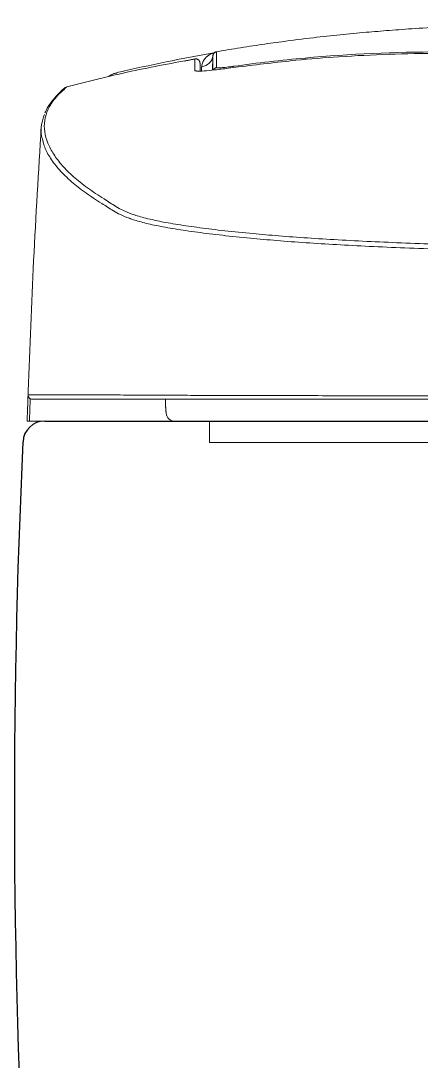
# Model space of a CAD drawing. Extents: x 2963 to 9049, y -570 to 1982.
# Drawn here: x 4300.6 to 4392.7, y 34.5 to 274 of the extents above; entities that cross this region are included whole.
import ezdxf

# ---------------------------------------------------------------- set-up
doc = ezdxf.new("R2010")
doc.units = 0
doc.header["$LTSCALE"] = 20
doc.header["$MEASUREMENT"] = 0
doc.layers.get('0').update_dxf_attribs({"linetype": 'CONTINUOUS'})
doc.layers.add('00_COMPONENTS', color=7, linetype='CONTINUOUS')

msp = doc.modelspace()

# ---------------------------------------------------------------- linework, layer by layer
at = {"color": 7, "linetype": 'Continuous', "lineweight": 15}
for p, q in [((4327.77, 181.87), (4327.77, 181.82)), ((4327.79, 181.87), (4327.79, 181.82)), ((4328.47, 181.87), (4328.47, 181.82)), ((4329.03, 181.87), (4329.03, 181.82)), ((4336.01, 181.78), (4345.05, 181.78)), ((4343.97, 180.87), (4343.97, 181.78)), ((4345.05, 181.78), (4366.09, 181.78)), ((4366.09, 181.78), (4379.38, 181.78)), ((4379.38, 181.78), (4405.7, 181.78)), ((4381.31, 176.87), (4379.32, 176.87)), ((4381.31, 176.87), (4379.32, 176.87)), ((4397.24, 176.87), (4381.31, 176.87)), ((4397.24, 176.87), (4381.31, 176.87))]:
    msp.add_line(p, q, dxfattribs=at)
at = {"color": 7, "linetype": 'Continuous', "lineweight": 15, "flags": 128}
msp.add_lwpolyline([(4366.04, 265.06), (4366.03, 265.14), (4366.03, 265.24), (4366.02, 265.31), (4366.01, 265.37), (4366.01, 265.39)], dxfattribs=at)
at = {"color": 7, "linetype": 'Continuous', "lineweight": 15}
for centre, radius, start, end in [((4342.05, 266.16), 2.74, 273.0442, 354.4422), ((4340.81, 264.2), 1, 359.9996, 100.2223), ((4347.76, 262.92), 1.86, 8.4167, 17.3652), ((4340.81, 261.48), 1, 62.5928, 99.479), ((4345.78, 262.19), 1, 98.5905, 153.9239), ((4303.23, 187.82), 1, 178.0463, 269.9997), ((4336.01, 183.78), 2, 185, 270)]:
    msp.add_arc(centre, radius, start, end, dxfattribs=at)
for points, knots in [([(4501.31, 273.95), (4497.57, 273.95), (4490.4, 273.95), (4480.11, 273.93), (4470.74, 273.9), (4462.31, 273.87), (4454.92, 273.84), (4448.53, 273.8), (4443.13, 273.77), (4438.53, 273.74), (4434.68, 273.71), (4430.19, 273.66), (4424.68, 273.57), (4418.12, 273.41), (4411.57, 273.2), (4405.08, 272.94), (4398.32, 272.61), (4391.71, 272.21), (4385.58, 271.77), (4379.85, 271.3), (4373.97, 270.74), (4367.57, 270.04), (4361.33, 269.26), (4355.28, 268.4), (4350.76, 267.7), (4347.49, 267.17), (4346.1, 266.93), (4345.58, 266.84)], [0, 0, 0, 0, 0.070455, 0.135104, 0.193948, 0.246989, 0.29423, 0.333385, 0.367403, 0.396306, 0.420078, 0.440185, 0.481122, 0.524531, 0.565128, 0.607203, 0.650633, 0.698182, 0.737901, 0.773078, 0.812433, 0.853317, 0.901758, 0.935931, 0.972857, 0.989809, 1, 1, 1, 1]), ([(4345.39, 266.64), (4342.05, 266.04), (4335.03, 264.76), (4327.46, 263.11), (4323.22, 262.13), (4322.63, 262)], [0, 0, 0, 0, 0.43844, 0.920898, 1, 1, 1, 1]), ([(4342.2, 263.42), (4342.2, 263.44), (4342.23, 263.82), (4342.42, 264.51), (4343.05, 265.49), (4343.95, 266.25), (4344.74, 266.45), (4345.06, 266.53)], [0, 0, 0, 0, 0.010605, 0.218097, 0.430239, 0.775199, 1, 1, 1, 1]), ([(4344.78, 265.89), (4344.75, 265), (4344.71, 264.05), (4344.67, 262.68), (4344.66, 262.6)], [0, 0, 0, 0, 0.942286, 1, 1, 1, 1]), ([(4344.82, 266.03), (4344.8, 266), (4344.78, 265.96), (4344.78, 265.9), (4344.78, 265.89)], [0, 0, 0, 0, 0.911054, 1, 1, 1, 1]), ([(4344.78, 262.62), (4344.78, 263), (4344.78, 263.91), (4344.78, 265.03), (4344.78, 265.73), (4344.78, 265.83), (4344.78, 265.87)], [0, 0, 0, 0, 0.239214, 0.560531, 0.790541, 1, 1, 1, 1]), ([(4344.84, 266.2), (4344.84, 266.18), (4344.81, 266.11), (4344.8, 266.07), (4344.8, 266.05), (4344.8, 266.04)], [0, 0, 0, 0, 0.125244, 0.724528, 1, 1, 1, 1]), ([(4345.6, 266.83), (4345.59, 266.83), (4345.46, 266.83), (4345.25, 266.72), (4345.04, 266.55), (4344.92, 266.38), (4344.86, 266.26), (4344.85, 266.22), (4344.84, 266.2)], [0, 0, 0, 0, 0.033516, 0.279485, 0.486779, 0.672906, 0.854685, 1, 1, 1, 1]), ([(4345.61, 266.72), (4345.61, 266.75), (4345.62, 266.82), (4345.62, 266.24), (4345.62, 265.1), (4345.63, 264.03), (4345.63, 263.18)], [0, 0, 0, 0, 0.12899, 0.41278, 0.533048, 1, 1, 1, 1]), ([(4396.87, 266.44), (4396.87, 266.44), (4393.02, 266.44), (4385.31, 266.31), (4374.31, 265.76), (4362.75, 264.84), (4355.07, 263.88), (4350.67, 263.34)], [0, 0, 0, 0, 0.000001, 0.249428, 0.498855, 0.713152, 1, 1, 1, 1]), ([(4340.64, 265.16), (4335.75, 264.27), (4325.84, 262.47), (4316.09, 259.99), (4311.14, 258.74)], [0, 0, 0, 0, 0.493187, 1, 1, 1, 1]), ([(4340.64, 265.16), (4340.71, 265.17), (4340.85, 265.19), (4341.07, 265.15), (4341.27, 265.07), (4341.46, 264.95), (4341.61, 264.79), (4341.72, 264.6), (4341.79, 264.39), (4341.8, 264.25), (4341.81, 264.18)], [0, 0, 0, 0, 0.1249972, 0.2499976, 0.3749978, 0.5000005, 0.6250002, 0.7500009, 0.8749981, 1, 1, 1, 1]), ([(4340.64, 262.47), (4340.64, 262.51), (4340.64, 262.73), (4340.64, 263.61), (4340.64, 264.56), (4340.64, 265.1), (4340.64, 265.16)], [0, 0, 0, 0, 0.043577, 0.217882, 0.91511, 1, 1, 1, 1]), ([(4341.81, 264.18), (4341.81, 263.78), (4341.81, 263.23), (4341.81, 262.56), (4341.81, 262.38)], [0, 0, 0, 0, 0.725518, 1, 1, 1, 1]), ([(4345.63, 263.18), (4345.63, 263.16), (4345.65, 263.15), (4345.74, 263.13), (4345.81, 263.12), (4345.99, 263.11), (4346.11, 263.12), (4346.38, 263.13), (4346.54, 263.14), (4346.9, 263.16), (4347.09, 263.18), (4347.52, 263.22), (4347.75, 263.25), (4348.23, 263.31), (4348.49, 263.34), (4349, 263.4), (4349.26, 263.44), (4349.53, 263.48)], [0, 0, 0, 0, 0.125, 0.125, 0.25, 0.25, 0.375, 0.375, 0.5, 0.5, 0.625, 0.625, 0.75, 0.75, 0.875, 0.875, 1, 1, 1, 1]), ([(4349.53, 263.48), (4352.27, 263.87), (4355.01, 264.22), (4360.5, 264.86), (4363.26, 265.14), (4366.01, 265.39)], [0, 0, 0, 0, 0.5, 0.5, 1, 1, 1, 1]), ([(4322.56, 261.94), (4322.3, 261.88), (4321.65, 261.72), (4321.05, 261.34), (4320.69, 261.1)], [0, 0, 0, 0, 0.391743, 1, 1, 1, 1]), ([(4322.56, 261.9), (4322.12, 261.81), (4321.6, 261.7), (4321.11, 261.27), (4321.03, 261.19)], [0, 0, 0, 0, 0.82964, 1, 1, 1, 1]), ([(4350.67, 263.34), (4349.87, 263.23), (4347.97, 262.98), (4345.13, 262.64), (4342.67, 262.4), (4341.14, 262.31), (4340.94, 262.39), (4340.87, 262.42)], [0, 0, 0, 0, 0.168116, 0.401638, 0.632952, 0.863969, 1, 1, 1, 1]), ([(4311.14, 258.74), (4310.2, 257.88), (4308.32, 256.17), (4306.73, 253.59), (4305.94, 251), (4305.96, 248.4), (4306.7, 245.81), (4308.06, 243.22), (4310.01, 240.64), (4312.6, 238.07), (4315.78, 235.5), (4318.86, 233.5), (4321.09, 232.07), (4322.42, 231.2), (4323.99, 230.34), (4326.06, 229.48), (4328.23, 228.76), (4330.16, 228.33), (4330.84, 228.18)], [0, 0, 0, 0, 0.0843051, 0.168646, 0.2530211, 0.3374148, 0.4217982, 0.5061317, 0.5902302, 0.6743286, 0.7584271, 0.8425254, 0.8709183, 0.8994035, 0.9278753, 0.9562596, 0.9845427, 1, 1, 1, 1]), ([(4311.19, 258.75), (4311.05, 258.7), (4310.89, 258.65), (4310.78, 258.56), (4310.76, 258.55), (4310.76, 258.55)], [0, 0, 0, 0, 0.8986449, 0.9942859, 1, 1, 1, 1]), ([(4310.81, 258.57), (4310.83, 258.59), (4310.92, 258.67), (4311.04, 258.71), (4311.14, 258.74)], [0, 0, 0, 0, 0.1758953, 1, 1, 1, 1]), ([(4310.81, 258.58), (4310.67, 258.47), (4310.22, 258.16), (4309.71, 257.6), (4308.83, 256.76), (4307.69, 255.44), (4306.7, 254.05), (4306.29, 253.12), (4306.13, 252.76)], [0, 0, 0, 0, 0.047626, 0.151654, 0.274531, 0.534631, 0.818453, 1, 1, 1, 1]), ([(4305.75, 246.05), (4305.6, 246.52), (4305.18, 247.86), (4305.16, 249.99), (4305.75, 251.64), (4306.03, 252.42)], [0, 0, 0, 0, 0.225373, 0.630853, 1, 1, 1, 1]), ([(4305.27, 249.48), (4304.65, 239.24), (4303.42, 219), (4302.64, 198.74), (4302.26, 188.72)], [0, 0, 0, 0, 0.505568, 1, 1, 1, 1]), ([(4501.31, 220.28), (4494.11, 220.29), (4479.71, 220.3), (4460.52, 220.42), (4443.72, 220.56), (4429.33, 220.72), (4416.78, 220.9), (4406.16, 221.12), (4397.42, 221.36), (4388.9, 221.66), (4380.78, 222.02), (4373.18, 222.42), (4366.05, 222.86), (4359.42, 223.36), (4352.98, 223.94), (4346.86, 224.57), (4341.05, 225.29), (4335.96, 226.03), (4331.58, 226.82), (4328.09, 227.64), (4325.44, 228.49), (4323.43, 229.34), (4321.86, 230.2), (4320.54, 231.06), (4318.34, 232.46), (4315.31, 234.41), (4312.08, 236.98), (4309.37, 239.61), (4307.37, 242.27), (4306.15, 244.42), (4305.85, 245.66), (4305.75, 246.05)], [0, 0, 0, 0, 0.045708, 0.091417, 0.12226, 0.153108, 0.183927, 0.203525, 0.223123, 0.243303, 0.263483, 0.283067, 0.30265, 0.32281, 0.342974, 0.366582, 0.39019, 0.414353, 0.438516, 0.463245, 0.487996, 0.512833, 0.537745, 0.562669, 0.587513, 0.660767, 0.734021, 0.812707, 0.891393, 0.966592, 1, 1, 1, 1]), ([(4330.84, 228.18), (4331.36, 228.05), (4332.97, 227.67), (4336.63, 227.05), (4341.63, 226.32), (4347.42, 225.62), (4353.52, 224.99), (4359.89, 224.44), (4366.45, 223.96), (4373.53, 223.52), (4381.1, 223.13), (4389.13, 222.79), (4397.54, 222.49), (4406.26, 222.25), (4415.63, 222.06), (4422.13, 221.97), (4425.59, 221.92)], [0, 0, 0, 0, 0.03985, 0.122584, 0.205558, 0.288531, 0.371264, 0.439972, 0.508921, 0.577855, 0.646542, 0.715303, 0.784316, 0.853329, 0.922091, 1, 1, 1, 1]), ([(4302.03, 181.82), (4302.03, 181.98), (4302.09, 183.86), (4302.16, 185.75), (4302.22, 187.48)], [0, 0, 0, 0, 0.081524, 1, 1, 1, 1]), ([(4302.25, 188.72), (4302.25, 188.52), (4302.23, 187.97), (4302.23, 187.9), (4302.23, 187.86)], [0, 0, 0, 0, 0.367682, 1, 1, 1, 1]), ([(4302.23, 187.86), (4302.36, 187.86), (4302.62, 187.85), (4304.13, 187.85), (4306.49, 187.85), (4309.7, 187.85), (4313.14, 187.84), (4315.86, 187.84), (4317.74, 187.85), (4320.12, 187.84), (4322.93, 187.82), (4326.48, 187.79), (4330.67, 187.77), (4335.82, 187.75), (4341.58, 187.73), (4347.74, 187.71), (4354.11, 187.7), (4361.15, 187.68), (4368.89, 187.66), (4377.32, 187.65), (4386.34, 187.63), (4395.85, 187.62), (4405.45, 187.61), (4415.06, 187.61), (4427.66, 187.61), (4443.53, 187.61), (4462.71, 187.61), (4481.99, 187.61), (4494.87, 187.61), (4501.31, 187.61)], [0, 0, 0, 0, 0.082443, 0.164914, 0.247393, 0.329863, 0.412307, 0.446635, 0.480977, 0.515288, 0.549572, 0.574452, 0.599413, 0.624364, 0.64923, 0.669627, 0.690091, 0.710529, 0.730893, 0.751422, 0.772041, 0.79266, 0.813188, 0.831864, 0.850556, 0.887894, 0.925278, 0.962662, 1, 1, 1, 1]), ([(4302.28, 187.51), (4302.29, 187.5), (4302.32, 187.36), (4302.4, 187.22), (4302.51, 187.14), (4302.51, 187.13)], [0, 0, 0, 0, 0.113702, 0.962048, 1, 1, 1, 1]), ([(4501.31, 186.82), (4496.01, 186.82), (4485.4, 186.82), (4469.53, 186.82), (4454.95, 186.82), (4441.65, 186.82), (4429.63, 186.82), (4417.73, 186.82), (4406.57, 186.82), (4396.25, 186.82), (4386.83, 186.82), (4377.88, 186.82), (4369.52, 186.82), (4361.85, 186.82), (4354.87, 186.82), (4348.54, 186.82), (4342.43, 186.82), (4336.71, 186.82), (4331.6, 186.82), (4327.44, 186.82), (4323.9, 186.82), (4321.1, 186.82), (4318.73, 186.82), (4316.85, 186.82), (4313.76, 186.82), (4309.7, 186.82), (4306.13, 186.82), (4303.79, 186.82), (4303.42, 186.82), (4303.23, 186.82)], [0, 0, 0, 0, 0.030841, 0.061695, 0.092537, 0.116115, 0.139723, 0.163281, 0.186791, 0.207202, 0.227703, 0.248205, 0.268618, 0.288884, 0.309224, 0.329589, 0.349889, 0.37467, 0.399537, 0.424413, 0.449208, 0.483543, 0.517905, 0.552299, 0.586678, 0.689991, 0.793339, 0.896687, 1, 1, 1, 1]), ([(4302.56, 181.82), (4302.48, 181.82), (4302.41, 181.82), (4302.28, 181.82), (4302.22, 181.82), (4302.08, 181.82), (4302.03, 181.82), (4302.03, 181.82)], [0, 0, 0, 0, 0.25, 0.25, 0.5, 0.5, 1, 1, 1, 1]), ([(4302.56, 181.82), (4306.38, 181.82), (4314.04, 181.82), (4325.16, 181.82), (4332.52, 181.82), (4335.75, 181.82)], [0, 0, 0, 0, 0.357725, 0.717505, 1, 1, 1, 1]), ([(4343.97, 176.87), (4343.97, 177.08), (4343.97, 177.18), (4343.97, 177.74), (4343.97, 178.77), (4343.97, 179.89), (4343.97, 180.6), (4343.97, 180.87)], [0.0390166, 0.0390166, 0.0390166, 0.0390166, 0.0691718, 0.3344097, 0.5964025, 0.8519884, 1, 1, 1, 1]), ([(4379.32, 176.87), (4376.27, 176.87), (4370.17, 176.87), (4361.05, 176.87), (4354.06, 176.87), (4350.14, 176.87), (4343.97, 176.87)], [0, 0, 0, 0, 0.2966841, 0.5938332, 0.8909858, 0.9835193, 0.9835193, 0.9835193, 0.9835193]), ([(4379.32, 176.87), (4376.27, 176.87), (4370.17, 176.87), (4361.05, 176.87), (4353.9, 176.87), (4349.8, 176.87), (4348.7, 176.87)], [0, 0, 0, 0, 0.2966817, 0.5938283, 0.8909784, 1, 1, 1, 1])]:
    msp.add_open_spline(points, degree=3, knots=knots, dxfattribs=at)
for points, degree in [([(4344.78, 265.87), (4344.78, 265.89)], 1), ([(4345.6, 266.72), (4345.61, 266.72)], 1), ([(4366.01, 265.39), (4376.34, 266.32), (4386.7, 266.78), (4397.07, 266.79)], 3), ([(4340.87, 265.22), (4338.2, 264.69)], 1), ([(4322.64, 261.94), (4322.56, 261.9)], 1), ([(4342.12, 262.39), (4342.2, 263.42)], 1), ([(4302.23, 187.91), (4302.26, 188.71)], 1), ([(4302.74, 186.97), (4302.56, 181.82)], 1), ([(4333.88, 186.82), (4333.91, 184.78)], 1), ([(4333.91, 184.78), (4334.02, 183.6)], 1), ([(4343.97, 180.87), (4343.97, 181.17), (4343.97, 181.47), (4343.97, 181.78)], 3)]:
    msp.add_open_spline(points, degree=degree, dxfattribs=at)
at = {"layer": '00_COMPONENTS', "color": 7, "linetype": 'Continuous'}
msp.add_line((4306.07, 181.82), (4501.31, 181.82), dxfattribs=at)
for centre, radius, start, end in [((4306.07, 176.82), 5, 90, 177.2592), ((6037.3, 93.95), 1738.22, 177.25925, 189.53552)]:
    msp.add_arc(centre, radius, start, end, dxfattribs=at)

doc.saveas('drawing.dxf')
